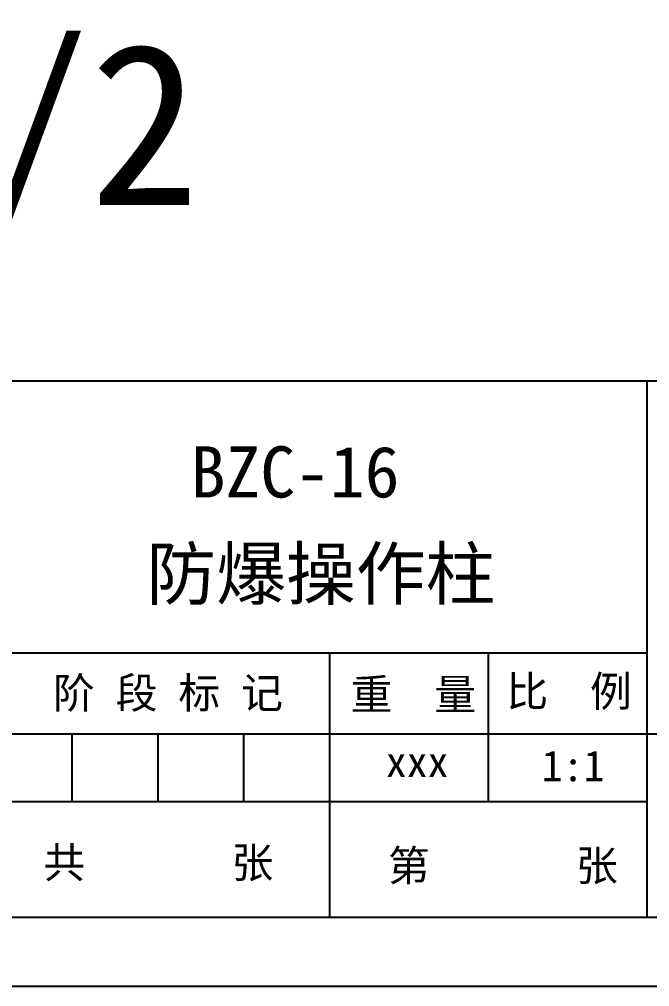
# Model space of a CAD drawing. Header units: millimetres. Extents: x 3916 to 6020, y 1867 to 2649.
# Drawn here: x 4665 to 4782.2, y 1938.4 to 2118.4 of the extents above; entities that cross this region are included whole.
import ezdxf

# ---------------------------------------------------------------- set-up
doc = ezdxf.new("R2010")
doc.units = ezdxf.units.MM
doc.layers.add('图层1', color=6, linetype='Continuous', lineweight=5)
doc.styles.add('宋体', font='')
doc.styles.get('宋体').set_extended_font_data('SimSun')

# ---------------------------------------------------------------- blocks, each defined once
blk = doc.blocks.new('A$C765A0FFE')
at = {"color": 0, "lineweight": -3}
for p, q in [((1373.63, 17.89), (71.55, 17.89)), ((1391.52, 0), (0, 0))]:
    blk.add_line(p, q, dxfattribs=at)
at = {"layer": '图层1', "color": 0, "linetype": 'ByBlock', "lineweight": -3}
for p, q in [((758.64, 156.64), (1373.63, 156.64)), ((1202.8, 156.64), (1202.8, 17.89)), ((758.64, 86.29), (1202.8, 86.29)), ((1120.8, 86.29), (1120.8, 17.89)), ((1161.8, 86.29), (1161.8, 47.81)), ((1373.63, 65.28), (1031.97, 65.28)), ((1054.18, 65.28), (1054.18, 47.81)), ((1076.39, 65.28), (1076.39, 47.81)), ((1098.59, 65.28), (1098.59, 47.81)), ((1202.8, 47.81), (1031.97, 47.81))]:
    blk.add_line(p, q, dxfattribs=at)
at = {"layer": '图层1', "color": 0, "linetype": 'ByBlock', "lineweight": -3, "style": '宋体'}
for s, p in [('阶 段 标 记', (1049.31, 71.96)), ('重  量', (1126.24, 71.59)), ('比  例', (1166.48, 72.39)), ('xxx', (1135.34, 54.22)), ('1:1', (1175.63, 53.1)), ('共       张', (1046.88, 28.12)), ('第       张', (1135.86, 27.34))]:
    blk.add_text(s, height=7.931, dxfattribs=at).set_placement(p)
blk = doc.blocks.new('A$C4B561680')
blk.add_blockref('A$C765A0FFE', (0, 0))

msp = doc.modelspace()

# ---------------------------------------------------------------- block references
at = {"xscale": 0.7200000000000001, "yscale": 0.7200000000000001, "zscale": 0.7200000000000001}
msp.add_blockref('A$C4B561680', (3915.72, 1938.4), dxfattribs=at)

# ---------------------------------------------------------------- texts
at = {"style": '宋体'}
for s, p in [('BZC-16', (4696.86, 2029.45)), ('防爆操作柱', (4688.62, 2010.5))]:
    msp.add_text(s, height=9.517, dxfattribs=at).set_placement(p)
at = {"insert": (4392.16, 2113.9), "char_height": 30, "width": 977.0261, "attachment_point": 1, "style": '宋体'}
msp.add_mtext('底部1-G1;6-G1/2', dxfattribs=at)

doc.saveas('drawing.dxf')
